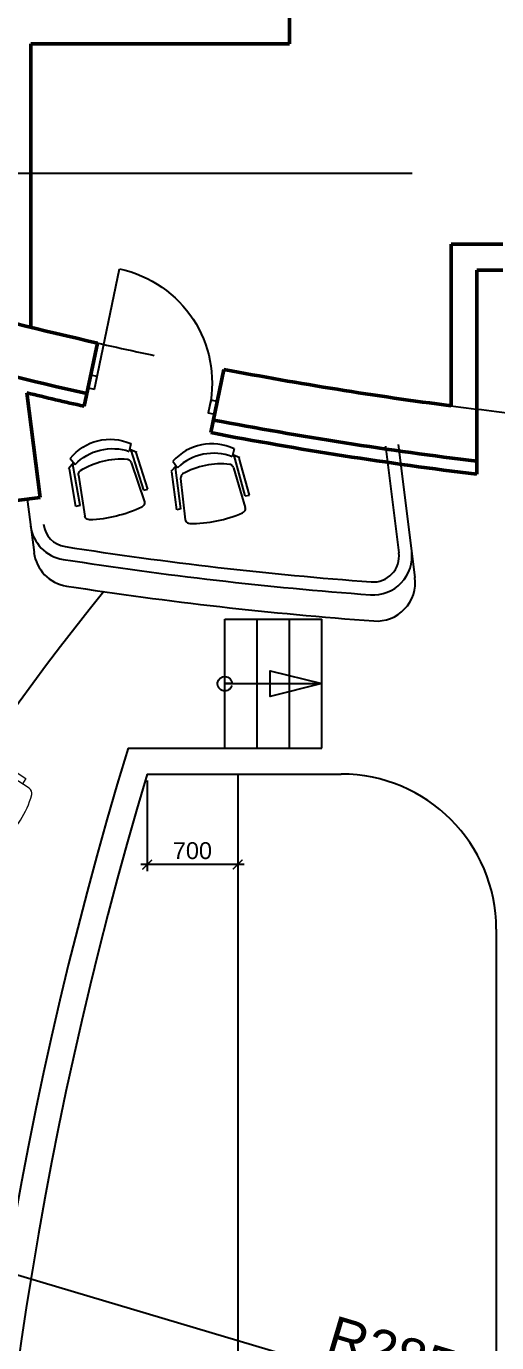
# Model space of a CAD drawing. Header units: millimetres. Extents: x 2558 to 253942, y 1343 to 186042.
# Drawn here: x 177366 to 181004, y 149693 to 159880 of the extents above; entities that cross this region are included whole.
import ezdxf

# ---------------------------------------------------------------- set-up
doc = ezdxf.new("R2010")
doc.units = ezdxf.units.MM
doc.linetypes.add('DOGSL_1', pattern=[0])
doc.linetypes.add('OSY', pattern=[6200, 4000, -1000, 200, -1000])
for name, color, linetype in [('axes', 40, 'OSY'), ('dim100', 7, 'Continuous'), ('DV', 70, 'Continuous'), ('Furniture', 61, 'Continuous'), ('P', 3, 'Continuous'), ('SEATS PARTER 54sm', 9, 'Continuous')]:
    doc.layers.add(name, color=color, linetype=linetype)
doc.layers.add('Kolumns', color=5, linetype='Continuous', lineweight=50)
doc.layers.add('ST', color=5, linetype='Continuous', lineweight=50)
doc.styles.add('DIM100', font='arial.ttf')
doc.styles.add('dim200', font='arial.ttf')
doc.dimstyles.new('DIM 50', dxfattribs={"dimtxt": 130, "dimasz": 75, "dimexe": 50, "dimexo": 50, "dimgap": 40, "dimtad": 1, "dimdec": 0, "dimzin": 0, "dimdsep": 46, "dimtxsty": 'dim200', "dimblk": 'ARCHTICK', "dimcen": 50, "dimdle": 50, "dimclrd": 256, "dimclre": 256, "dimclrt": 256, "dimaunit": 1, "dimadec": 4, "dimazin": 0, "dimtfac": 1, "dimtdec": 0, "dimtix": 1, "dimtofl": 0, "dimtmove": 0, "dimatfit": 0, "dimldrblk": 'DOT', "dimfxl": 1, "dimtolj": 1, "dimtzin": 0, "dimarcsym": 0})
doc.dimstyles.new('DIM100', dxfattribs={"dimtxt": 300, "dimasz": 150, "dimexe": 0, "dimexo": 100, "dimgap": 100, "dimtad": 1, "dimdec": 0, "dimzin": 0, "dimdsep": 46, "dimtxsty": 'DIM100', "dimblk": 'ARCHTICK', "dimcen": 200, "dimdle": 0.5, "dimclrt": 256, "dimaunit": 1, "dimazin": 0, "dimtfac": 1, "dimtdec": 0, "dimtix": 1, "dimtofl": 0, "dimtmove": 2, "dimatfit": 0, "dimldrblk": 'DOT', "dimfxl": 0, "dimtvp": 1.5, "dimtolj": 1, "dimtzin": 0, "dimarcsym": 0})

# ---------------------------------------------------------------- blocks, each defined once
blk = doc.blocks.new('_ArchTick')
at = {"color": 0, "linetype": 'ByBlock', "const_width": 0.15}
blk.add_lwpolyline([(-0.5, -0.5), (0.5, 0.5)], dxfattribs=at)
blk = doc.blocks.new('*D298')
at = {"layer": 'Defpoints', "color": 0, "transparency": 16777216}
for p in [(175048, 150104), (190501, 145243)]:
    blk.add_point(p, dxfattribs=at)
at = {"layer": 'dim100', "color": 0, "lineweight": -2, "transparency": 16777216}
blk.add_line((190502, 145243), (175047, 150104), dxfattribs=at)
at = {"layer": 'dim100', "color": 0, "lineweight": -2, "transparency": 16777216, "xscale": 150, "yscale": 150, "zscale": 150, "rotation": 162.5409916073663}
blk.add_blockref('_ArchTick', (175048, 150104), dxfattribs=at)
at = {"layer": 'dim100', "transparency": 16777216, "insert": (182851, 147915), "char_height": 300, "attachment_point": 5, "rotation": 342.541, "style": 'DIM100'}
blk.add_mtext('\\A1;R16200', dxfattribs=at)
blk = doc.blocks.new('_Dot')
at = {"layer": 'P', "color": 0, "lineweight": -2}
blk.add_line((-0.5, 0), (-1, 0), dxfattribs=at)
at = {"layer": 'P', "color": 0, "const_width": 0.5}
blk.add_lwpolyline([(-0.25, 0, 1), (0.25, 0, 1)], format="xyb", close=True, dxfattribs=at)
blk = doc.blocks.new('*D300')
at = {"layer": 'Defpoints', "color": 0, "transparency": 16777216}
for p in [(166687, 153376), (194001, 145243)]:
    blk.add_point(p, dxfattribs=at)
at = {"layer": 'dim100', "color": 0, "lineweight": -2, "transparency": 16777216}
blk.add_line((194002, 145243), (166686, 153376), dxfattribs=at)
at = {"layer": 'dim100', "color": 0, "lineweight": -2, "transparency": 16777216, "xscale": 150, "yscale": 150, "zscale": 150, "rotation": 163.4195915115752}
blk.add_blockref('_ArchTick', (166687, 153376), dxfattribs=at)
at = {"layer": 'dim100', "transparency": 16777216, "insert": (180416, 149552), "char_height": 300, "attachment_point": 5, "rotation": 343.4196, "style": 'DIM100'}
blk.add_mtext('\\A1;R28500', dxfattribs=at)
blk = doc.blocks.new('*D307')
at = {"layer": 'Defpoints', "color": 0, "transparency": 16777216}
for p in [(178301, 154093), (179001, 154093), (178301, 153393)]:
    blk.add_point(p, dxfattribs=at)
at = {"layer": 'dim100', "lineweight": -2, "transparency": 16777216}
for p, q in [((178301, 154043), (178301, 153343)), ((179001, 154043), (179001, 153343)), ((179051, 153393), (178251, 153393))]:
    blk.add_line(p, q, dxfattribs=at)
at = {"layer": 'dim100', "lineweight": -2, "transparency": 16777216, "xscale": 75, "yscale": 75, "zscale": 75, "rotation": 180}
blk.add_blockref('_ArchTick', (178301, 153393), dxfattribs=at)
at = {"layer": 'dim100', "lineweight": -2, "transparency": 16777216, "xscale": 75, "yscale": 75, "zscale": 75}
blk.add_blockref('_ArchTick', (179001, 153393), dxfattribs=at)
at = {"layer": 'dim100', "transparency": 16777216, "insert": (178651, 153500), "char_height": 130, "attachment_point": 5, "style": 'dim200'}
blk.add_mtext('\\A1;700', dxfattribs=at)
blk = doc.blocks.new('C430')
at = {"linetype": 'DOGSL_1'}
for p, q in [((82, 190.3), (-210.1, 216)), ((210.9, 219.6), (160.1, 196.8)), ((82, -190.3), (-210.1, -216)), ((210.9, -219.6), (160.1, -196.8))]:
    blk.add_line(p, q, dxfattribs=at)
at = {"linetype": 'Continuous'}
for p, q in [((-129.4, 230.8), (-129.4, 261.5)), ((174.4, 204), (142.8, 247.8)), ((-129.4, -230.8), (-129.4, -261.5)), ((174.4, -204), (142.8, -247.8))]:
    blk.add_line(p, q, dxfattribs=at)
for p, q in [((-129.4, 261.5), (139.6, 242.4)), ((-129.4, 230.8), (164.5, 211.6)), ((-129.4, -230.8), (164.5, -211.6)), ((-129.4, -261.5), (139.6, -242.4))]:
    blk.add_line(p, q)
for centre, radius, start, end in [((684.6, 0), 946.8, 168.42302, 191.57698), ((-75.9, 0), 361.3, 322.5632, 37.43652)]:
    blk.add_arc(centre, radius, start, end)
at = {"linetype": 'DOGSL_1'}
for centre, radius, start, end in [((-172.9, 158.5), 76.7, 142.32138, 155.77215), ((-212, 188.7), 27.4, 86.02792, 142.32118), ((77.1, 153.9), 36.8, 56.37104, 82.25153), ((80.7, 156.6), 32.5, 24.27527, 58.99464), ((77.1, -153.9), 36.8, 277.74847, 303.62896), ((80.7, -156.6), 32.5, 301.00536, 335.72473), ((-172.9, -158.5), 76.7, 204.22785, 217.67862), ((-212, -188.7), 27.4, 217.67882, 273.97208)]:
    blk.add_arc(centre, radius, start, end, dxfattribs=at)
at = {"linetype": 'Continuous'}
for centre, radius, start, end in [((-150.4, 0), 367.6, 327.63711, 32.36289), ((-415, 0.7), 552.4, 342.00385, 17.8524)]:
    blk.add_arc(centre, radius, start, end, dxfattribs=at)
blk = doc.blocks.new('90')
at = {"layer": 'DV'}
blk.add_line((50, 0), (50, -900), dxfattribs=at)
for points in [[(50, 50), (50, -50), (0, -50), (0, 50)], [(1000, 50), (1000, -50), (950, -50), (950, 50)]]:
    blk.add_lwpolyline(points, close=True, dxfattribs=at)
blk.add_arc((50, 0), 900, 270, 0, dxfattribs=at)

msp = doc.modelspace()

# ---------------------------------------------------------------- linework, layer by layer
at = {"layer": 'axes'}
msp.add_line((132951.4, 158743.4), (248059.2, 158743.4), dxfattribs=at)
msp.add_lwpolyline([(184501.4, 156693.7, -0.085567), (174506.5, 158416.8, 0.1275351), (165054.7, 159248.2, 0.8463785), (165054.7, 131238.7, 0.1275351), (174506.5, 132070, -0.085567), (184501.4, 133793.1, 0.0760907)], format="xyb", dxfattribs=at)
at = {"layer": 'Kolumns'}
for points in [[(176652.8, 157744, 0.010906), (177916.1, 157429.1, 0.010906)], [(176541.1, 157359.8, 0.0110168), (177834.4, 157037.5, 0.0110168)], [(178895.1, 157224.9, 0.0149013), (180651.4, 156943, 0.0149013)], [(178813.4, 156833.3, 0.0170529), (180851.4, 156514.7, 0.0170529)]]:
    msp.add_lwpolyline(points, format="xyb", dxfattribs=at)
at = {"layer": 'P'}
for p, q in [((180144.1, 156631.5), (180247.9, 155804.9)), ((180243.4, 156644), (180372.5, 155614.9)), ((177373.7, 156220.8), (177425.6, 155807.7)), ((178901.4, 154293.4), (178901.4, 155293.4)), ((178901.4, 155293.4), (179651.4, 155293.4)), ((179151.4, 154293.4), (179151.4, 155293.4)), ((179401.4, 154293.4), (179401.4, 155293.4)), ((179651.4, 154293.4), (179651.4, 155293.4)), ((178153, 154293.4), (179651.4, 154293.4)), ((178301.4, 154093.4), (179801.4, 154093.4)), ((179001.4, 154093.4), (179001.4, 136393.4)), ((181001.4, 152893.4), (181001.4, 137593.4))]:
    msp.add_line(p, q, dxfattribs=at)
msp.add_lwpolyline([(178955.7, 154778.4, -14.7946634), (178957.7, 154793.4), (178901.4, 154793.4), (179651.4, 154793.4), (179251.4, 154693.4), (179251.4, 154893.4), (179651.4, 154793.4)], format="xyb", dxfattribs=at)
for centre, radius, start, end in [((177697.3, 156051.5), 300, 187.15445, 261.07847), ((177697.3, 156051.5), 200, 187.15445, 261.07847), ((182201.4, 184743.4), 29243.3, 261.07847, 265.75081), ((177723.2, 155845.1), 300, 187.15445, 261.19136), ((182201.4, 184743.4), 29343.3, 261.07847, 265.75081), ((180049.4, 155780), 300, 265.75081, 7.15445), ((180049.4, 155780), 200, 265.75081, 7.15445), ((182201.4, 184743.4), 29543.3, 261.19136, 265.82983), ((180074.9, 155577.6), 300, 265.82983, 7.15445), ((190501.4, 145243.4), 16200, 140.69485, 219.30515), ((207775.4, 145243.4), 30974, 163.01147, 196.98853), ((207775.4, 145243.4), 30774, 163.28687, 196.71313), ((179801.4, 152893.4), 1200, 0, 90)]:
    msp.add_arc(centre, radius, start, end, dxfattribs=at)
at = {"layer": 'SEATS PARTER 54sm', "linetype": 'Continuous', "lineweight": 0}
msp.add_lwpolyline([(176850.7, 153800.9), (177067.3, 154137.1, 1), (176991.7, 154185.9), (176775, 153849.6, 1), (176850.7, 153800.9, -0.4142126), (176788.5, 153787.4), (176784.3, 153790.1), (176757.2, 153748.1), (177043, 153563.9), (177070.1, 153606), (176784.3, 153790.1), (177123.2, 153571.8, 0.3245338), (177176, 153574.7, 0.1591003), (177407.7, 153934.4, 0.3245338), (177388.6, 153983.7), (177049.7, 154202), (177076.8, 154244.1), (177362.6, 154059.9), (177335.5, 154017.9)], format="xyb", dxfattribs=at)
at = {"layer": 'ST'}
for p, q in [((179401.4, 159743.4), (179401.4, 167943.4)), ((177401.4, 159743.4), (177401.4, 157550.4)), ((179401.4, 159743.4), (177401.4, 159743.4)), ((181051.4, 158193.4), (180651.4, 158193.4)), ((180651.4, 158193.4), (180651.4, 156943)), ((181051.4, 157993.4), (180851.4, 157993.4)), ((180851.4, 157993.4), (180851.4, 156414)), ((177814, 156939.6), (177916.1, 157429.1)), ((178792.9, 156735.4), (178895.1, 157224.9)), ((177472.9, 156233.3), (177371.3, 157043.1)), ((177472.9, 156233.3), (177076, 156183.4))]:
    msp.add_line(p, q, dxfattribs=at)
for points in [[(177371.3, 157043.1, 0.0037453), (177814, 156939.6)], [(178792.9, 156735.4, 0.0171667), (180851.4, 156414, 0.0171667)]]:
    msp.add_lwpolyline(points, format="xyb", dxfattribs=at)

# ---------------------------------------------------------------- block references
at = {"layer": 'DV', "xscale": -1, "rotation": 168.2147168595936}
msp.add_blockref('90', (177854, 157131.4), dxfattribs=at)
at = {"layer": 'Furniture', "linetype": 'Continuous', "lineweight": 0}
for p, xscale, yscale, zscale, rotation in [((177994.5, 156368.9), -1.096913902848989, 1.096913903485984, 1.096913902858285, 283.7234625318948), ((178782.3, 156334.6), 1.096913903330773, 1.096913903330773, 1.096913903330773, 101.4222861372965)]:
    msp.add_blockref('C430', p, dxfattribs=dict(at, xscale=xscale, yscale=yscale, zscale=zscale, rotation=rotation))

# ---------------------------------------------------------------- dimensions: what is measured, and where the dimension line sits
at = {"layer": 'dim100'}
dim = msp.add_linear_dim(base=(178301.4, 153393.4), p1=(179001.4, 154093.4), p2=(178301.4, 154093.4), dimstyle='DIM 50', dxfattribs=at)
dim.commit()
dim.dimension.update_dxf_attribs({"geometry": '*D307', "text_midpoint": (178651.4, 153499.8)})
for center, mpoint, picture, middle in [((194001.4, 145243.4), (166686.6, 153376.1), '*D300', (180416.2, 149552.4)), ((190501.4, 145243.4), (175047.7, 150103.8), '*D298', (182850.5, 147915.1))]:
    dim = msp.add_radius_dim(center=center, mpoint=mpoint, dimstyle='DIM100', override={"dimfxl": 300}, dxfattribs=at)
    dim.commit()
    dim.dimension.update_dxf_attribs({"geometry": picture, "text_midpoint": middle})

doc.saveas('drawing.dxf')
